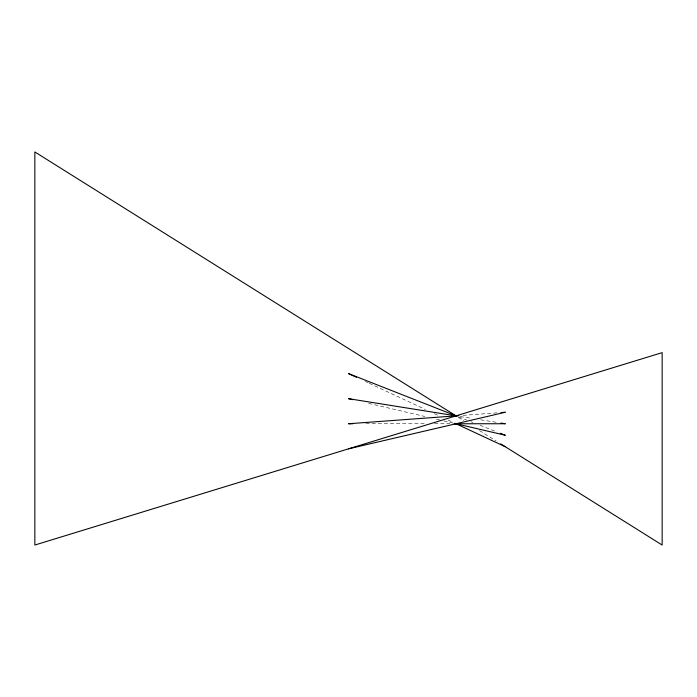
<?xml version="1.0" encoding="UTF-8"?>
<svg xmlns="http://www.w3.org/2000/svg" width="697" height="697" viewBox="0 0 697 697"><rect width="100%" height="100%" fill="white"/><g stroke="black" fill="none" stroke-linecap="round" stroke-linejoin="round"><path stroke-width="0.52" stroke-dasharray="3.48 2.61" d="M463.148 415.342L498.834 412.72M365.925 423.75L424.734 423.75M434.536 423.75L449.783 423.75M460.212 416.536L470.954 418.252M480.616 419.803L497.806 422.548M368.635 403.363L424.795 416.466M436.453 419.193L439.624 419.934M443.867 420.918L453.407 423.149M458.783 416.954L466.877 420.143M470.928 421.729L472.949 422.53M480.033 425.309L497.231 432.079M365.272 381.407L368.225 382.792M369.21 383.254L425.431 409.488M434.309 413.626L438.256 415.464M448.119 420.073L453.05 422.373M458.277 417.285L463.81 420.753M479.492 430.58L496.098 440.983"/><path stroke-width="1.05" d="M348.5 448.833L505.325 412.249L500.995 412.563M458.818 415.656L348.5 423.75L352.856 423.75M454.139 423.75L505.325 423.75L501.03 423.062M456.988 416.022L348.5 398.667L352.734 399.66M454.461 423.393L505.325 435.259L500.263 433.273M456.762 416.161L348.5 373.583L356.394 377.269M455.019 423.297L505.325 446.768M456.43 416.126L34.85 151.963L34.85 545.037L662.15 352.638L662.15 545.037L500.716 443.876"/></g></svg>
